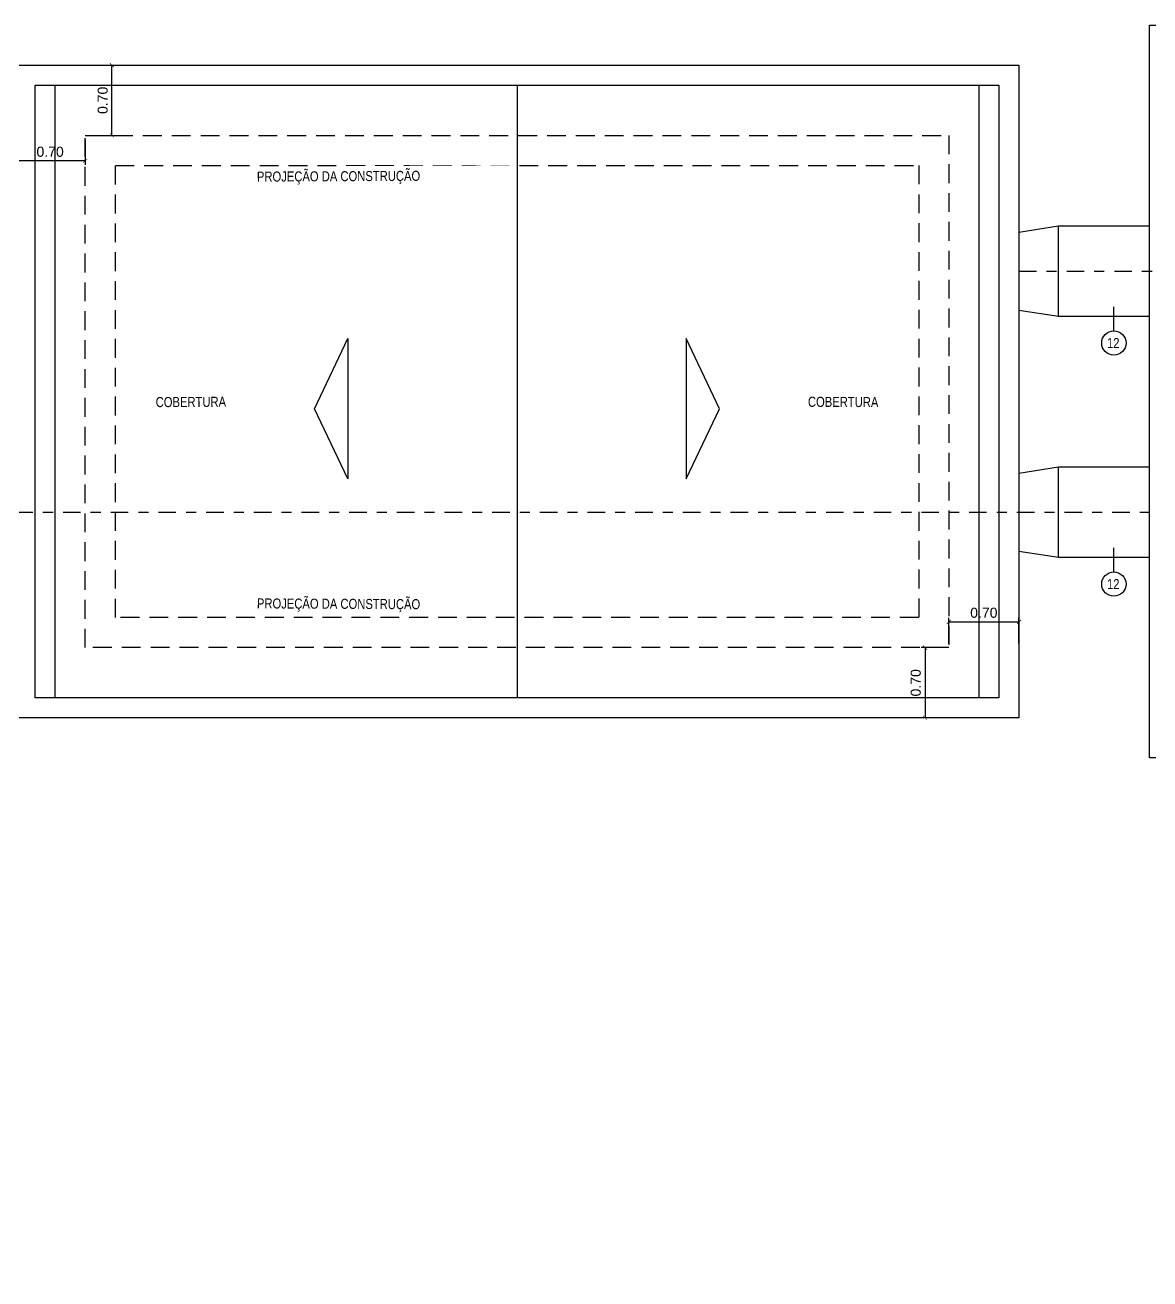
# Model space of a CAD drawing. Header units: feet. Extents: x 0 to 285374, y 0 to 9111566.
# Drawn here: x 285097.17 to 285108.37, y 9111378.92 to 9111391.4 of the extents above; entities that cross this region are included whole.
import ezdxf
from ezdxf import colors
from ezdxf.entities.mleader import LeaderData, LeaderLine
from ezdxf.enums import TextEntityAlignment as Align
from ezdxf.math import Vec2, Vec3

# ---------------------------------------------------------------- set-up
doc = ezdxf.new("R2010")
doc.units = ezdxf.units.FT
doc.header["$MEASUREMENT"] = 0
doc.linetypes.add('DASHDOT', pattern=[1, 0.5, -0.25, 0, -0.25])
doc.linetypes.add('HIDDEN', pattern=[0.375, 0.25, -0.125])
doc.layers.get('0').update_dxf_attribs({"linetype": 'CONTINUOUS'})
doc.layers.get('DEFPOINTS').update_dxf_attribs({"linetype": 'CONTINUOUS'})
for name, color, linetype in [('03', 3, 'CONTINUOUS'), ('EIXO', 1, 'DASHDOT'), ('H-SA-CONTORNO', 2, 'CONTINUOUS'), ('H-SA-DIM', 1, 'CONTINUOUS'), ('H-SA-ESTRUTURA (CORTE)', 5, 'CONTINUOUS'), ('H-SA-TEXTO', 2, 'CONTINUOUS'), ('INDIC', 2, 'CONTINUOUS'), ('Top View-Ferro Fundido - JGS - K7(Esgoto)', 7, 'CONTINUOUS')]:
    doc.layers.add(name, color=color, linetype=linetype)
doc.styles.add('EGC_Arial_2.0mm', font='arial.ttf', dxfattribs={"width": 0.8, "height": 2})
doc.styles.get("Standard").update_dxf_attribs({"font": 'arial.ttf'})
doc.dimstyles.new('Copy of EGC_2.0mm', dxfattribs={"dimtxt": 0.1, "dimasz": 0.04, "dimexe": 0.04, "dimexo": 0.04, "dimgap": 0.04, "dimtad": 1, "dimzin": 1, "dimdsep": 46, "dimtxsty": 'Standard', "dimblk": 'ARCHTICK', "dimcen": 0, "dimclrd": 1, "dimclre": 1, "dimclrt": 2, "dimazin": 0, "dimtfac": 1, "dimtix": 1, "dimtmove": 1, "dimatfit": 3, "dimldrblk": 'NONE', "dimfxl": 0.002, "dimtolj": 1, "dimtzin": 0, "dimlwd": -1, "dimarcsym": 0})

# ---------------------------------------------------------------- blocks, each defined once
blk = doc.blocks.new('_ArchTick')
at = {"color": 0, "linetype": 'ByBlock', "const_width": 0.15}
blk.add_lwpolyline([(-0.5, -0.5), (0.5, 0.5)], dxfattribs=at)
blk = doc.blocks.new('*D1255')
at = {"layer": 'DEFPOINTS', "color": 0, "transparency": 16777216}
for p in [(285097.767, 9111391.004), (285098.032, 9111391.004), (285097.767, 9111390.305)]:
    blk.add_point(p, dxfattribs=at)
at = {"layer": 'H-SA-DIM', "color": 1, "lineweight": -2, "transparency": 16777216}
for p, q in [((285097.807, 9111391.004), (285098.072, 9111391.004)), ((285097.807, 9111390.305), (285098.072, 9111390.305))]:
    blk.add_line(p, q, dxfattribs=at)
at = {"layer": 'H-SA-DIM', "color": 1, "transparency": 16777216}
blk.add_line((285098.032, 9111390.305), (285098.032, 9111391.004), dxfattribs=at)
at = {"layer": 'H-SA-DIM', "color": 1, "transparency": 16777216, "xscale": 0.04, "yscale": 0.04, "zscale": 0.04}
for p, rotation in [((285098.032, 9111391.004), 90), ((285098.032, 9111390.305), 270)]:
    blk.add_blockref('_ArchTick', p, dxfattribs=dict(at, rotation=rotation))
at = {"layer": 'H-SA-DIM', "color": 2, "transparency": 16777216, "insert": (285097.941, 9111390.654), "char_height": 0.1, "attachment_point": 5, "rotation": 90}
blk.add_mtext('\\A1;0.70', dxfattribs=at)
blk = doc.blocks.new('_None')
blk = doc.blocks.new('*D1256')
at = {"layer": 'DEFPOINTS', "color": 0, "transparency": 16777216}
for p in [(285097.068, 9111390.304), (285097.767, 9111390.305), (285097.068, 9111390.05)]:
    blk.add_point(p, dxfattribs=at)
at = {"layer": 'H-SA-DIM', "color": 1, "lineweight": -2, "transparency": 16777216}
for p, q in [((285097.068, 9111390.264), (285097.068, 9111390.01)), ((285097.767, 9111390.265), (285097.767, 9111390.01))]:
    blk.add_line(p, q, dxfattribs=at)
at = {"layer": 'H-SA-DIM', "color": 1, "transparency": 16777216}
blk.add_line((285097.767, 9111390.05), (285097.068, 9111390.05), dxfattribs=at)
at = {"layer": 'H-SA-DIM', "color": 1, "transparency": 16777216, "xscale": 0.04, "yscale": 0.04, "zscale": 0.04, "rotation": 180}
blk.add_blockref('_ArchTick', (285097.068, 9111390.05), dxfattribs=at)
at = {"layer": 'H-SA-DIM', "color": 1, "transparency": 16777216, "xscale": 0.04, "yscale": 0.04, "zscale": 0.04}
blk.add_blockref('_ArchTick', (285097.767, 9111390.05), dxfattribs=at)
at = {"layer": 'H-SA-DIM', "color": 2, "transparency": 16777216, "insert": (285097.417, 9111390.141), "char_height": 0.1, "attachment_point": 5}
blk.add_mtext('\\A1;0.70', dxfattribs=at)
blk = doc.blocks.new('*D1257')
at = {"layer": 'DEFPOINTS', "color": 0, "transparency": 16777216}
for p in [(285106.369, 9111385.203), (285106.132, 9111384.504), (285106.369, 9111384.504)]:
    blk.add_point(p, dxfattribs=at)
at = {"layer": 'H-SA-DIM', "color": 1, "lineweight": -2, "transparency": 16777216}
for p, q in [((285106.329, 9111385.203), (285106.092, 9111385.203)), ((285106.329, 9111384.504), (285106.092, 9111384.504))]:
    blk.add_line(p, q, dxfattribs=at)
at = {"layer": 'H-SA-DIM', "color": 1, "transparency": 16777216}
blk.add_line((285106.132, 9111385.203), (285106.132, 9111384.504), dxfattribs=at)
at = {"layer": 'H-SA-DIM', "color": 1, "transparency": 16777216, "xscale": 0.04, "yscale": 0.04, "zscale": 0.04}
for p, rotation in [((285106.132, 9111385.203), 90), ((285106.132, 9111384.504), 270)]:
    blk.add_blockref('_ArchTick', p, dxfattribs=dict(at, rotation=rotation))
at = {"layer": 'H-SA-DIM', "color": 2, "transparency": 16777216, "insert": (285106.04, 9111384.853), "char_height": 0.1, "attachment_point": 5, "rotation": 90}
blk.add_mtext('\\A1;0.70', dxfattribs=at)
blk = doc.blocks.new('*D1258')
at = {"layer": 'DEFPOINTS', "color": 0, "transparency": 16777216}
for p in [(285107.068, 9111385.459), (285106.369, 9111385.203), (285107.068, 9111385.203)]:
    blk.add_point(p, dxfattribs=at)
at = {"layer": 'H-SA-DIM', "color": 1, "lineweight": -2, "transparency": 16777216}
for p, q in [((285106.369, 9111385.243), (285106.369, 9111385.499)), ((285107.068, 9111385.243), (285107.068, 9111385.499))]:
    blk.add_line(p, q, dxfattribs=at)
at = {"layer": 'H-SA-DIM', "color": 1, "transparency": 16777216}
blk.add_line((285106.369, 9111385.459), (285107.068, 9111385.459), dxfattribs=at)
at = {"layer": 'H-SA-DIM', "color": 1, "transparency": 16777216, "xscale": 0.04, "yscale": 0.04, "zscale": 0.04, "rotation": 180}
blk.add_blockref('_ArchTick', (285106.369, 9111385.459), dxfattribs=at)
at = {"layer": 'H-SA-DIM', "color": 1, "transparency": 16777216, "xscale": 0.04, "yscale": 0.04, "zscale": 0.04}
blk.add_blockref('_ArchTick', (285107.068, 9111385.459), dxfattribs=at)
at = {"layer": 'H-SA-DIM', "color": 2, "transparency": 16777216, "insert": (285106.718, 9111385.55), "char_height": 0.1, "attachment_point": 5}
blk.add_mtext('\\A1;0.70', dxfattribs=at)

msp = doc.modelspace()

# ---------------------------------------------------------------- linework, layer by layer
at = {"layer": '03', "ltscale": 150}
for points in [[(285100.051, 9111387.583), (285100.382, 9111388.283), (285100.382, 9111386.884)], [(285104.084, 9111387.583), (285103.753, 9111388.283), (285103.753, 9111386.884)]]:
    msp.add_lwpolyline(points, close=True, dxfattribs=at)
at = {"layer": 'EIXO', "ltscale": 0.35}
for points in [[(285107.068, 9111388.953), (285118.323, 9111388.953)], [(285092.321, 9111386.552), (285118.325, 9111386.554)], [(285092.321, 9111386.552), (285120.72, 9111386.554)]]:
    msp.add_lwpolyline(points, dxfattribs=at)
at = {"layer": 'H-SA-CONTORNO', "color": 1, "linetype": 'HIDDEN', "ltscale": 0.75}
for points in [[(285106.369, 9111390.305), (285106.369, 9111385.203), (285097.767, 9111385.203), (285097.767, 9111390.305)], [(285106.069, 9111390.005), (285106.069, 9111385.503), (285098.067, 9111385.503), (285098.067, 9111390.005)]]:
    msp.add_lwpolyline(points, close=True, dxfattribs=at)
at = {"layer": 'H-SA-ESTRUTURA (CORTE)', "color": 2}
for p, q in [((285097.468, 9111384.704), (285097.468, 9111390.804)), ((285106.668, 9111390.804), (285106.668, 9111384.704))]:
    msp.add_line(p, q, dxfattribs=at)
at = {"layer": 'H-SA-ESTRUTURA (CORTE)'}
msp.add_lwpolyline([(285107.068, 9111391.004), (285107.068, 9111384.504), (285097.068, 9111384.504), (285097.068, 9111391.004), (285107.068, 9111391.004)], dxfattribs=at)
msp.add_lwpolyline([(285106.868, 9111390.804), (285106.868, 9111384.704), (285097.268, 9111384.704), (285097.268, 9111390.804)], close=True, dxfattribs=at)
at = {"layer": 'INDIC', "color": 1, "linetype": 'Continuous'}
for p, q in [((285108.013, 9111388.357), (285108.013, 9111388.598)), ((285108.013, 9111385.957, 478.198), (285108.013, 9111386.197, 478.198))]:
    msp.add_line(p, q, dxfattribs=at)
for centre in [(285108.013, 9111388.237), (285108.013, 9111385.836, 478.198)]:
    msp.add_circle(centre, 0.121, dxfattribs=at)
at = {"layer": 'Top View-Ferro Fundido - JGS - K7(Esgoto)', "color": 1, "linetype": 'ByBlock', "lineweight": -2}
for p, q in [((285107.068, 9111389.342), (285107.463, 9111389.403)), ((285107.463, 9111388.503), (285107.463, 9111389.403)), ((285107.463, 9111389.403), (285108.368, 9111389.403)), ((285107.463, 9111388.503), (285107.463, 9111389.403)), ((285107.068, 9111388.565), (285107.463, 9111388.503)), ((285107.463, 9111388.503), (285108.368, 9111388.503)), ((285107.068, 9111386.942, 242.088), (285107.463, 9111387.003, 478.198)), ((285107.463, 9111386.103, 478.198), (285107.463, 9111387.003, 478.198)), ((285107.463, 9111387.003, 478.198), (285108.368, 9111387.003, 478.198)), ((285107.463, 9111386.103, 478.198), (285107.463, 9111387.003, 478.198)), ((285107.068, 9111386.165, 242.088), (285107.463, 9111386.103, 478.198)), ((285107.463, 9111386.103, 478.198), (285108.368, 9111386.103, 478.198))]:
    msp.add_line(p, q, dxfattribs=at)

# ---------------------------------------------------------------- texts
at = {"layer": 'INDIC', "color": 2, "style": 'EGC_Arial_2.0mm', "width": 0.8}
for p in [(285108.007, 9111388.237), (285108.007, 9111385.836, 478.198)]:
    msp.add_text('12', height=0.1, dxfattribs=at).set_placement(p, align=Align.MIDDLE_CENTER)

# ---------------------------------------------------------------- dimensions: what is measured, and where the dimension line sits
at = {"layer": 'H-SA-DIM'}
for base, p1, p2, picture, middle in [((285098.032, 9111391.004), (285097.767, 9111390.305), (285097.767, 9111391.004), '*D1255', (285097.941, 9111390.654)), ((285106.132, 9111384.504), (285106.369, 9111385.203), (285106.369, 9111384.504), '*D1257', (285106.04, 9111384.853))]:
    dim = msp.add_linear_dim(base=base, p1=p1, p2=p2, angle=90, dimstyle='Copy of EGC_2.0mm', dxfattribs=at)
    dim.commit()
    dim.dimension.update_dxf_attribs({"geometry": picture, "text_midpoint": middle})
for base, p1, p2, picture, middle in [((285097.068, 9111390.05), (285097.767, 9111390.305), (285097.068, 9111390.304), '*D1256', (285097.417, 9111390.141)), ((285107.068, 9111385.459), (285106.369, 9111385.203), (285107.068, 9111385.203), '*D1258', (285106.718, 9111385.55))]:
    dim = msp.add_linear_dim(base=base, p1=p1, p2=p2, dimstyle='Copy of EGC_2.0mm', dxfattribs=at)
    dim.commit()
    dim.dimension.update_dxf_attribs({"geometry": picture, "text_midpoint": middle})

# ---------------------------------------------------------------- next in the draw order: texts
at = {"layer": 'H-SA-TEXTO', "color": 2, "char_height": 0.1, "style": 'EGC_Arial_2.0mm', "bg_fill": 2}
for s, insert, width, attachment_point, rotation in [('PROJEÇÃO DA CONSTRUÇÃO', (285100.29, 9111389.948), 3.35582, 2, 0.2869), ('COBERTURA', (285098.819, 9111387.7), 0.73573, 2, 0.2869), ('COBERTURA', (285105.317, 9111387.7), 0.73573, 2, 359.7131), ('PROJEÇÃO DA CONSTRUÇÃO', (285100.29, 9111385.559), 3.35582, 8, 359.7131)]:
    msp.add_mtext(s, dxfattribs=dict(at, insert=insert, width=width, attachment_point=attachment_point, rotation=rotation))

# ---------------------------------------------------------------- next in the draw order: linework, layer by layer
at = {"layer": 'H-SA-ESTRUTURA (CORTE)', "color": 2}
msp.add_line((285102.068, 9111390.804), (285102.068, 9111384.704), dxfattribs=at)

# ---------------------------------------------------------------- next in the draw order: leaders
at = {"layer": 'H-SA-TEXTO'}
ml = msp.add_multileader_mtext('Standard', dxfattribs=at)
ml.set_content('CS-25 - TRECHO 1', color=2, style='EGC_Arial_2.0mm')
ml.set_leader_properties(color=1, linetype='ByLayer', lineweight=-1)
ml.set_arrow_properties(name='NONE')
ml.build(insert=Vec2(0, 0))
ml.multileader.update_dxf_attribs({"text_left_attachment_type": 2, "text_right_attachment_type": 2, "dogleg_length": 1.982, "arrow_head_size": 0.075, "scale": 0.05})
ctx = ml.context
ctx.base_point, ctx.scale, ctx.char_height, ctx.arrow_head_size, ctx.landing_gap_size, ctx.plane_origin, ctx.plane_x_axis, ctx.plane_y_axis = Vec3(285124.816, 9111388.014), 0.05, 0.1, 0.075, 0.05, Vec3(284750.549, 9111449.763), Vec3(0.999987, -0.005007), Vec3(0.005007, 0.999987)
ctx.left_attachment, ctx.right_attachment, ctx.text_align_type = 2, 2, 1
notes = []
notes.append((ctx, [(0, (0, 0, 0), (0, 0), (1, 0), 1, [])]))
ctx.mtext.insert, ctx.mtext.text_direction, ctx.mtext.rotation, ctx.mtext.width, ctx.mtext.defined_height, ctx.mtext.alignment, ctx.mtext.flow_direction = Vec3(285125.344, 9111388.063), Vec3(0.999987, -0.005007), 6.278178, 1.45791, 1.047, 2, 5
ctx.mtext.has_bg_fill, ctx.mtext.bg_color, ctx.mtext.bg_scale_factor, ctx.mtext.bg_transparency, ctx.mtext.use_window_bg_color = 1, -1073741824, 1, 0, 1
for ctx, leaders in notes:
    for number, flags, end, landing, length, lines in leaders:
        leader = LeaderData()
        leader.index, (leader.has_last_leader_line, leader.has_dogleg_vector, leader.attachment_direction) = number, flags
        leader.last_leader_point, leader.dogleg_vector, leader.dogleg_length = Vec3(end), Vec3(landing), length
        for number, points, colour, breaks in lines:
            line = LeaderLine()
            line.index, line.vertices, line.color, line.breaks = number, Vec3.list(points), colors.encode_raw_color(colour), breaks
            leader.lines.append(line)
        ctx.leaders.append(leader)

# ---------------------------------------------------------------- next in the draw order: leaders
ml = msp.add_multileader_mtext('Standard', dxfattribs=at)
ml.set_content('CÂMARA DE DESCARGA', color=2, style='EGC_Arial_2.0mm')
ml.set_leader_properties(color=1, linetype='ByLayer', lineweight=-1)
ml.set_arrow_properties(name='NONE')
ml.build(insert=Vec2(0, 0))
ml.multileader.update_dxf_attribs({"text_left_attachment_type": 2, "text_right_attachment_type": 2, "dogleg_length": 1.982, "arrow_head_size": 0.075, "scale": 0.05})
ctx = ml.context
ctx.base_point, ctx.scale, ctx.char_height, ctx.arrow_head_size, ctx.landing_gap_size, ctx.plane_origin, ctx.plane_x_axis, ctx.plane_y_axis = Vec3(285120.534, 9111388.137, 239.099), 0.05, 0.1, 0.075, 0.05, Vec3(285499.713, 9111458.075, 239.099), Vec3(0.999987, 0.005007), Vec3(-0.005007, 0.999987)
ctx.left_attachment, ctx.right_attachment, ctx.text_align_type = 2, 2, 1
notes = []
notes.append((ctx, [(0, (0, 0, 0), (0, 0), (1, 0), 1, [])]))
ctx.mtext.insert, ctx.mtext.text_direction, ctx.mtext.rotation, ctx.mtext.width, ctx.mtext.defined_height, ctx.mtext.alignment, ctx.mtext.flow_direction = Vec3(285121.242, 9111388.204, 239.099), Vec3(0.999987, 0.005007), 0.005007, 1.32283, 0.256, 2, 5
ctx.mtext.has_bg_fill, ctx.mtext.bg_color, ctx.mtext.bg_scale_factor, ctx.mtext.bg_transparency, ctx.mtext.use_window_bg_color = 1, -1073741824, 1, 0, 1
for ctx, leaders in notes:
    for number, flags, end, landing, length, lines in leaders:
        leader = LeaderData()
        leader.index, (leader.has_last_leader_line, leader.has_dogleg_vector, leader.attachment_direction) = number, flags
        leader.last_leader_point, leader.dogleg_vector, leader.dogleg_length = Vec3(end), Vec3(landing), length
        for number, points, colour, breaks in lines:
            line = LeaderLine()
            line.index, line.vertices, line.color, line.breaks = number, Vec3.list(points), colors.encode_raw_color(colour), breaks
            leader.lines.append(line)
        ctx.leaders.append(leader)

# ---------------------------------------------------------------- next in the draw order: linework, layer by layer
at = {"layer": 'H-SA-ESTRUTURA (CORTE)', "color": 2}
msp.add_lwpolyline([(285108.368, 9111391.403), (285110.968, 9111391.403), (285110.968, 9111384.104), (285108.368, 9111384.104)], close=True, dxfattribs=at)

doc.saveas('drawing.dxf')
